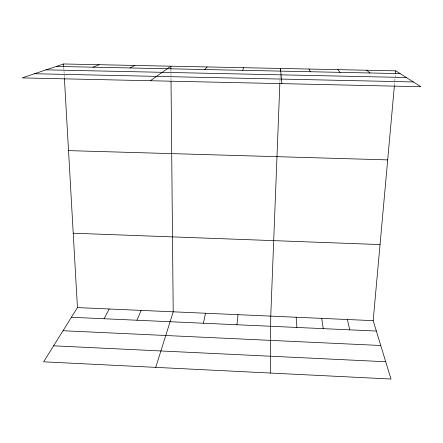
<?xml version="1.0" encoding="UTF-8"?>
<svg xmlns="http://www.w3.org/2000/svg" width="443" height="443" viewBox="0 0 443 443"><rect width="100%" height="100%" fill="white"/><g stroke="black" fill="none" stroke-linecap="round" stroke-linejoin="round"><path stroke-width="0.33" stroke-dasharray="2.21 1.66" d="M279.898 82.182L280.137 76.008M394.447 85.067L395.056 78.295M395.117 77.619L395.422 74.23M63.786 67.419L64.373 77.758M170.92 69.59L170.987 77.071M170.998 77.752L171.02 80.471"/><path stroke-width="0.66" d="M270.296 373.045L270.751 316.13L279.843 83.555M280.325 71.201L280.436 68.46L281.875 83.644M64.412 78.45L77.447 307.586L43.635 361.809L390.992 379.025L373.178 320.654L394.386 85.748M395.483 73.555L395.732 70.841L63.587 63.975L22.15 77.902L420.85 86.717L395.732 70.841M236.927 324.747L238.035 314.685M203.403 323.229L205.519 313.245M155.737 367.363L173.202 311.817L171.026 81.147M242.614 70.315L243.661 67.696M136.987 320.234L141.09 310.399M104.094 318.75L109.172 308.987M204.821 69.529L207.147 66.943M150.393 80.737L170.887 66.19L170.909 68.914M130.037 67.962L134.871 65.448M93.047 67.186L99.11 64.706M56.311 66.417L400.118 73.616M46.116 69.844L406.281 77.514M34.554 73.732L413.297 81.944M68.515 150.62L387.691 159.89M73.217 233.212L380.044 244.569M77.447 307.586L373.178 320.654M71.406 317.277L376.345 331.037M63.011 330.727L380.758 345.496M53.603 345.817L385.72 361.748M366.671 70.243L370.005 72.984M337.771 69.645L340.063 72.359M309.026 69.047L310.294 71.733M347.384 319.514L349.732 329.836M321.718 318.379L323.246 328.64M296.173 317.249L296.893 327.455M63.587 63.975L63.748 66.732"/></g></svg>
